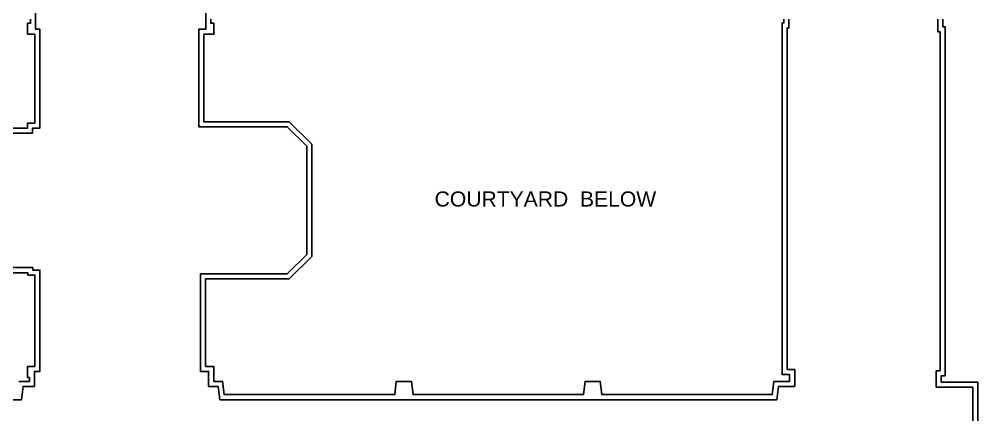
# Model space of a CAD drawing. Extents: x -3175 to 3292, y 161 to 2891.
# Drawn here: x 1769 to 3292, y 1020 to 1649 of the extents above; entities that cross this region are included whole.
import ezdxf
from ezdxf.enums import TextEntityAlignment as Align

# ---------------------------------------------------------------- set-up
doc = ezdxf.new("R2010")
doc.units = 0
doc.header["$MEASUREMENT"] = 0
for name, color, linetype in [('A-ANNO-TEXT', 4, 'CONTINUOUS'), ('A-ROOF-LEVL-MED', 3, 'CONTINUOUS'), ('A-ROOF-LEVL-THICK', 5, 'CONTINUOUS')]:
    doc.layers.add(name, color=color, linetype=linetype)
doc.styles.add('ARIAL', font='arial.ttf')

msp = doc.modelspace()

# ---------------------------------------------------------------- linework, layer by layer
at = {"layer": 'A-ROOF-LEVL-MED'}
for points in [[(572.5, 1649.5), (572.5, 1111.5), (551.5, 1111.5), (551.5, 1065.5), (585.4, 1065.5), (588.1, 1044.5), (1772.9, 1044.5), (1775.6, 1065.5), (1793.5, 1065.5), (1793.5, 1089.5), (1802.3, 1089.5), (1802.2, 1250.5), (1790.8, 1250.5), (1790.8, 1254.4), (1703.8, 1254.4), (1703.8, 1468.4), (1790.5, 1468.4), (1790.5, 1476.3), (1802.2, 1476.3), (1802.2, 1633.5), (1795.4, 1633.5), (1795.4, 1670.5)], [(2992.3, 1649.5), (2992.3, 1635.6), (2989.5, 1635.6), (2989.5, 1092.5), (3001.5, 1092.5), (3001.5, 1065.5), (2975.6, 1065.5), (2972.9, 1044.5), (2088.1, 1044.5), (2085.4, 1065.5), (2070.3, 1065.5), (2070.3, 1089.5), (2057.5, 1089.5), (2057.5, 1244.5), (2195.2, 1244.5), (2226.2, 1275.5), (2226.2, 1402.2), (2226.2, 1447.5), (2195.2, 1478.5), (2054.5, 1478.5), (2054.5, 1633.5), (2065.6, 1633.5), (2065.6, 1670.5)], [(588.1, 190.5), (2972.9, 190.5), (2975.6, 169.5), (3263.5, 169.5), (3263.5, 759.9), (3284.5, 762.6), (3284.5, 779.5), (3284.5, 1049.5), (3284.5, 1064.5), (3226.5, 1064.5), (3226.5, 1090.5), (3232.5, 1090.5), (3232.5, 1361.5), (3232.5, 1626.5), (3232.5, 1629.5), (3229.1, 1629.5), (3229.1, 1649.5)]]:
    msp.add_lwpolyline(points, dxfattribs=at)
at = {"layer": 'A-ROOF-LEVL-THICK'}
for points in [[(1695.8, 1476.4), (1782.5, 1476.4), (1782.5, 1484.3), (1794.2, 1484.3), (1794.2, 1625.5), (1782.5, 1625.5), (1782.5, 1643), (1787.4, 1643), (1787.4, 1649.5)], [(2984.3, 1649.5), (2984.3, 1643.6), (2981.5, 1643.6), (2981.5, 1084.5), (2993.5, 1084.5), (2993.5, 1073.5), (2968.5, 1073.5), (2965.9, 1052.5), (2695.1, 1052.5), (2692.5, 1073.5), (2668.5, 1073.5), (2665.9, 1052.5), (2395.1, 1052.5), (2392.5, 1073.5), (2368.5, 1073.5), (2365.9, 1052.5), (2095.1, 1052.5), (2092.5, 1073.5), (2078.3, 1073.5), (2078.3, 1097.5), (2065.5, 1097.5), (2065.5, 1236.5), (2198.5, 1236.5), (2234.2, 1272.2), (2234.2, 1402.2), (2234.2, 1450.8), (2198.5, 1486.5), (2062.5, 1486.5), (2062.5, 1625.5), (2078.5, 1625.5), (2078.5, 1643), (2073.6, 1643), (2073.6, 1649.5)], [(3292.5, 779.5), (3292.5, 1049.5), (3292.5, 1072.5), (3234.5, 1072.5), (3234.5, 1082.5), (3240.5, 1082.5), (3240.5, 1088.5), (3240.5, 1361.5), (3240.5, 1626.5), (3240.5, 1637.5), (3237.1, 1637.5), (3237.1, 1649.5)], [(1768.5, 1073.5), (1785.5, 1073.5), (1785.5, 1079.5), (1782.5, 1079.5), (1782.5, 1097.5), (1794.3, 1097.5), (1794.2, 1242.5), (1782.8, 1242.5), (1782.8, 1246.4), (1695.8, 1246.4)]]:
    msp.add_lwpolyline(points, dxfattribs=at)

# ---------------------------------------------------------------- texts
at = {"layer": 'A-ANNO-TEXT', "style": 'ARIAL'}
msp.add_text('COURTYARD  BELOW', height=24, dxfattribs=at).set_placement((2605.4, 1351.6), align=Align.CENTER)

doc.saveas('drawing.dxf')
